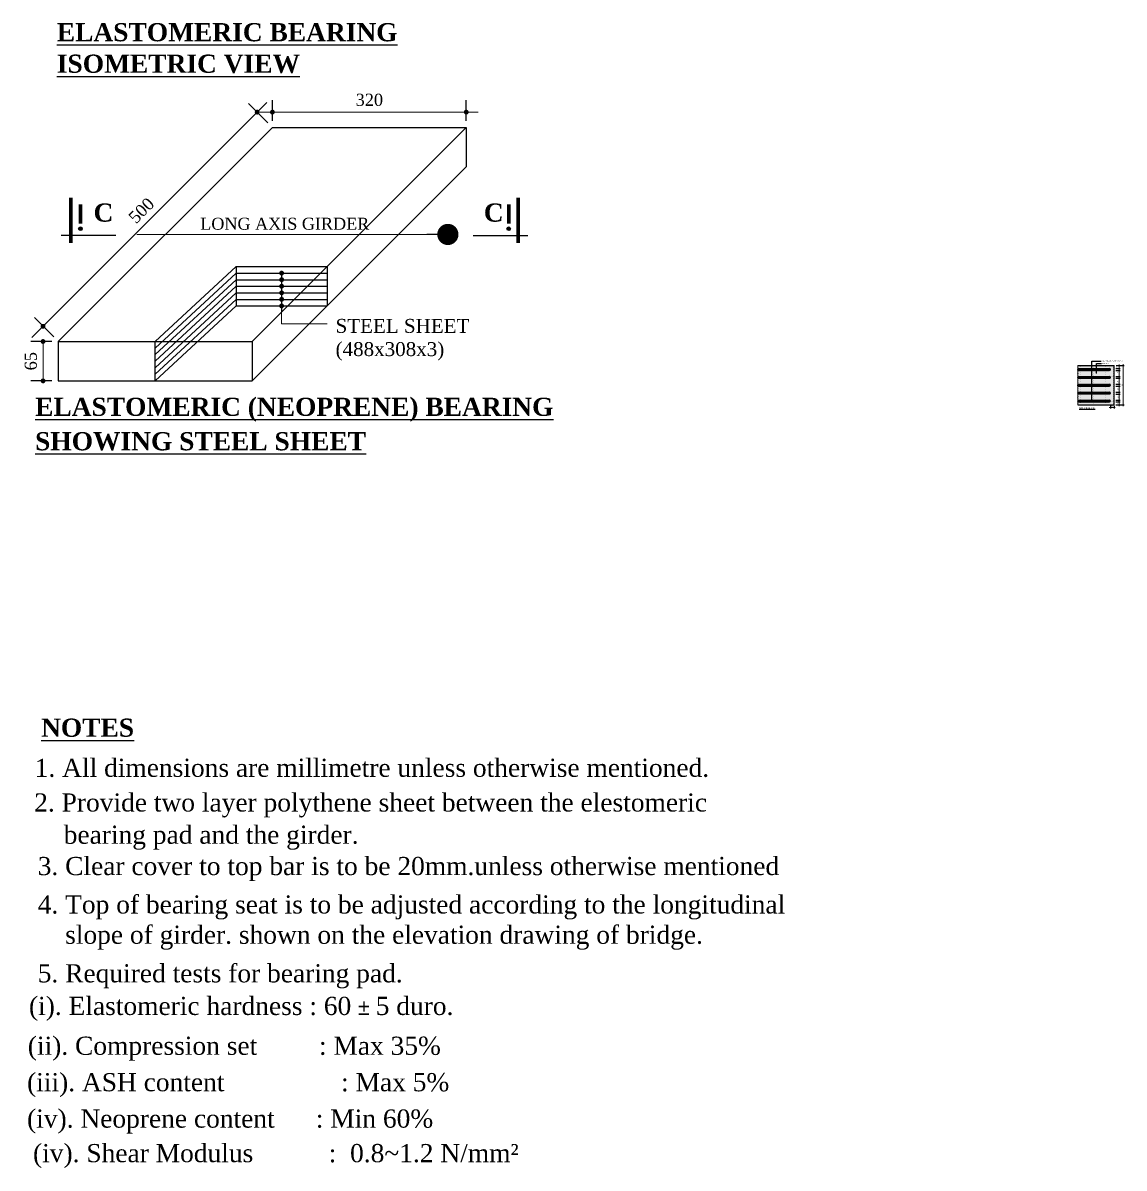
# Model space of a CAD drawing. Header units: millimetres. Extents: x -29779 to 80452, y -13100 to 39577.
# Drawn here: x -21318 to -19500, y -158 to 1733 of the extents above; entities that cross this region are included whole.
import ezdxf

# ---------------------------------------------------------------- set-up
doc = ezdxf.new("R2010")
doc.units = ezdxf.units.MM
doc.header["$LTSCALE"] = 3
for name, color, linetype in [('Bearing  peat', 11, 'Continuous'), ('dim', 4, 'Continuous'), ('Girder Line', 11, 'Continuous'), ('Hatching', 35, 'Continuous'), ('Pile', 11, 'Continuous'), ('Text', 7, 'Continuous')]:
    doc.layers.add(name, color=color, linetype=linetype)
doc.layers.add('Dimision', color=4, linetype='Continuous', lineweight=13)
doc.styles.get("Standard").update_dxf_attribs({"font": 'times.ttf'})
doc.dimstyles.new('Copy of ISO-90', dxfattribs={"dimtxt": 90, "dimasz": 0.7, "dimexe": 1, "dimexo": 60, "dimgap": 75, "dimtad": 1, "dimdec": 0, "dimlfac": -1, "dimzin": 1, "dimdsep": 46, "dimtxsty": 'Standard', "dimblk": 'DIM', "dimcen": 60, "dimclrd": 256, "dimclre": 256, "dimclrt": 256, "dimadec": 0, "dimazin": 0, "dimtfac": 1, "dimtdec": 0, "dimtix": 1, "dimtofl": 0, "dimtmove": 0, "dimatfit": 3, "dimldrblk": 'DOT', "dimfxl": 60, "dimfxlon": 1, "dimtolj": 1, "dimlwd": -1, "dimarcsym": 0})
doc.dimstyles.new('ISO-25', dxfattribs={"dimtxt": 15, "dimasz": 15, "dimexe": 20, "dimexo": 10.625, "dimgap": 15, "dimtad": 1, "dimdec": 1, "dimdsep": 46, "dimtxsty": 'Standard', "dimblk": 'DOT', "dimcen": 2.5, "dimclrd": 256, "dimclre": 256, "dimclrt": 256, "dimadec": 0, "dimazin": 0, "dimtfac": 1, "dimtdec": 1, "dimtix": 1, "dimtmove": 0, "dimatfit": 3, "dimldrblk": 'DOT', "dimfxl": 1, "dimlwd": -1, "dimarcsym": 0})

# ---------------------------------------------------------------- blocks, each defined once
blk = doc.blocks.new('_Dot')
at = {"color": 0, "linetype": 'ByBlock', "lineweight": -2}
blk.add_line((-0.5, 0), (-1, 0), dxfattribs=at)
at = {"color": 0, "linetype": 'ByBlock', "const_width": 0.5}
blk.add_lwpolyline([(-0.25, 0, 1), (0.25, 0, 1)], format="xyb", close=True, dxfattribs=at)
blk = doc.blocks.new('*D52')
at = {"layer": 'Defpoints', "color": 0, "linetype": 'Continuous', "transparency": 16777216}
for p in [(-21259.9, 1207), (-21285.1, 1142), (-21259.9, 1142)]:
    blk.add_point(p, dxfattribs=at)
at = {"layer": 'Dimision', "linetype": 'Continuous', "lineweight": -2, "transparency": 16777216}
for p, q in [((-21270.5, 1207), (-21305.1, 1207)), ((-21270.5, 1142), (-21305.1, 1142))]:
    blk.add_line(p, q, dxfattribs=at)
at = {"layer": 'Dimision', "linetype": 'Continuous', "transparency": 16777216}
blk.add_line((-21285.1, 1199), (-21285.1, 1150), dxfattribs=at)
at = {"layer": 'Dimision', "linetype": 'Continuous', "transparency": 16777216, "xscale": 8, "yscale": 8, "zscale": 8}
for p, rotation in [((-21285.1, 1207), 90), ((-21285.1, 1142), 270)]:
    blk.add_blockref('_Dot', p, dxfattribs=dict(at, rotation=rotation))
at = {"layer": 'Dimision', "linetype": 'Continuous', "lineweight": 0, "transparency": 16777216, "insert": (-21305.3, 1174.5), "char_height": 20, "attachment_point": 5, "rotation": 90}
blk.add_mtext('65', dxfattribs=at)
blk = doc.blocks.new('*D68')
at = {"layer": 'Defpoints', "color": 0, "linetype": 'Continuous', "transparency": 16777216}
for p in [(-20906.3, 1560.6), (-21285.1, 1232.2), (-21259.9, 1207)]:
    blk.add_point(p, dxfattribs=at)
at = {"layer": 'Dimision', "linetype": 'Continuous', "lineweight": -2, "transparency": 16777216}
for p, q in [((-20913.9, 1568.1), (-20945.7, 1599.9)), ((-21267.4, 1214.5), (-21299.2, 1246.4))]:
    blk.add_line(p, q, dxfattribs=at)
at = {"layer": 'Dimision', "linetype": 'Continuous', "transparency": 16777216}
blk.add_line((-20937.2, 1580.1), (-21279.4, 1237.9), dxfattribs=at)
at = {"layer": 'Dimision', "linetype": 'Continuous', "transparency": 16777216, "xscale": 8, "yscale": 8, "zscale": 8}
for p, rotation in [((-20931.5, 1585.8), 45.00000000000025), ((-21285.1, 1232.2), 225.0000000000003)]:
    blk.add_blockref('_Dot', p, dxfattribs=dict(at, rotation=rotation))
at = {"layer": 'Dimision', "linetype": 'Continuous', "lineweight": 0, "transparency": 16777216, "insert": (-21122.6, 1423.3), "char_height": 20, "attachment_point": 5, "rotation": 45}
blk.add_mtext('500', dxfattribs=at)
blk = doc.blocks.new('*D69')
at = {"layer": 'Defpoints', "color": 0, "linetype": 'Continuous', "transparency": 16777216}
for p in [(-20586.3, 1585.8), (-20906.3, 1560.6), (-20586.3, 1560.6)]:
    blk.add_point(p, dxfattribs=at)
at = {"layer": 'Dimision', "linetype": 'Continuous', "lineweight": -2, "transparency": 16777216}
for p, q in [((-20906.3, 1571.2), (-20906.3, 1605.8)), ((-20586.3, 1571.2), (-20586.3, 1605.8))]:
    blk.add_line(p, q, dxfattribs=at)
at = {"layer": 'Dimision', "linetype": 'Continuous', "transparency": 16777216}
blk.add_line((-20898.3, 1585.8), (-20594.3, 1585.8), dxfattribs=at)
at = {"layer": 'Dimision', "linetype": 'Continuous', "transparency": 16777216, "xscale": 8, "yscale": 8, "zscale": 8, "rotation": 180}
blk.add_blockref('_Dot', (-20906.3, 1585.8), dxfattribs=at)
at = {"layer": 'Dimision', "linetype": 'Continuous', "transparency": 16777216, "xscale": 8, "yscale": 8, "zscale": 8}
blk.add_blockref('_Dot', (-20586.3, 1585.8), dxfattribs=at)
at = {"layer": 'Dimision', "linetype": 'Continuous', "lineweight": 0, "transparency": 16777216, "insert": (-20746.3, 1606), "char_height": 20, "attachment_point": 5}
blk.add_mtext('320', dxfattribs=at)
blk = doc.blocks.new('DIM')
at = {"layer": 'dim'}
for p, q in [((0, -101.4), (0, 101.4)), ((-101.4, 0), (101.4, 0))]:
    blk.add_line(p, q, dxfattribs=at)
at = {"layer": 'dim', "const_width": 25.35}
blk.add_lwpolyline([(-12.68, 0, 1), (12.68, 0, 1)], format="xyb", close=True, dxfattribs=at)
blk = doc.blocks.new('*D53')
at = {"layer": 'Defpoints', "color": 0, "linetype": 'Continuous', "transparency": 16777216}
for p in [(-19522.4, 1103.7), (-19516.4, 1103.7), (-19516.4, 1098.1)]:
    blk.add_point(p, dxfattribs=at)
at = {"layer": 'Dimision', "linetype": 'Continuous', "transparency": 16777216}
for p, q in [((-19523.4, 1098.1), (-19524.4, 1098.1)), ((-19522.4, 1098.1), (-19516.4, 1098.1)), ((-19515.4, 1098.1), (-19514.4, 1098.1))]:
    blk.add_line(p, q, dxfattribs=at)
at = {"layer": 'Dimision', "linetype": 'Continuous', "lineweight": -2, "transparency": 16777216}
for p, q in [((-19522.4, 1100.7), (-19522.4, 1096.6)), ((-19516.4, 1100.7), (-19516.4, 1096.6))]:
    blk.add_line(p, q, dxfattribs=at)
at = {"layer": 'Dimision', "linetype": 'Continuous', "transparency": 16777216}
blk.add_blockref('_Dot', (-19522.4, 1098.1), dxfattribs=at)
at = {"layer": 'Dimision', "linetype": 'Continuous', "transparency": 16777216, "rotation": 180}
blk.add_blockref('_Dot', (-19516.4, 1098.1), dxfattribs=at)
at = {"layer": 'Dimision', "linetype": 'Continuous', "transparency": 16777216, "insert": (-19519.6, 1100.6), "char_height": 2, "attachment_point": 5}
blk.add_mtext('6', dxfattribs=at)
blk = doc.blocks.new('*D54')
at = {"layer": 'Defpoints', "color": 0, "linetype": 'Continuous', "transparency": 16777216}
for p in [(-19516.4, 1107.3), (-19516.4, 1102.3), (-19508, 1107.3)]:
    blk.add_point(p, dxfattribs=at)
at = {"layer": 'Dimision', "linetype": 'Continuous', "lineweight": -2, "transparency": 16777216}
for p, q in [((-19513.4, 1107.3), (-19506.5, 1107.3)), ((-19513.4, 1102.3), (-19506.5, 1102.3))]:
    blk.add_line(p, q, dxfattribs=at)
at = {"layer": 'Dimision', "linetype": 'Continuous', "transparency": 16777216}
for p, q in [((-19508, 1108.3), (-19508, 1109.3)), ((-19508, 1102.3), (-19508, 1107.3)), ((-19508, 1101.3), (-19508, 1100.3))]:
    blk.add_line(p, q, dxfattribs=at)
for p, rotation in [((-19508, 1107.3), 270), ((-19508, 1102.3), 90)]:
    blk.add_blockref('_Dot', p, dxfattribs=dict(at, rotation=rotation))
at = {"layer": 'Dimision', "linetype": 'Continuous', "transparency": 16777216, "insert": (-19510.4, 1104.9), "char_height": 2, "attachment_point": 5, "rotation": 90}
blk.add_mtext('5', dxfattribs=at)
blk = doc.blocks.new('*D55')
at = {"layer": 'Defpoints', "color": 0, "linetype": 'Continuous', "transparency": 16777216}
for p in [(-19516.4, 1110.3), (-19516.4, 1107.3), (-19508.1, 1107.3)]:
    blk.add_point(p, dxfattribs=at)
at = {"layer": 'Dimision', "linetype": 'Continuous', "lineweight": -2, "transparency": 16777216}
for p, q in [((-19513.4, 1110.3), (-19506.6, 1110.3)), ((-19513.4, 1107.3), (-19506.6, 1107.3))]:
    blk.add_line(p, q, dxfattribs=at)
at = {"layer": 'Dimision', "linetype": 'Continuous', "transparency": 16777216}
for p, q in [((-19508.1, 1111.3), (-19508.1, 1112.3)), ((-19508.1, 1110.3), (-19508.1, 1107.3)), ((-19508.1, 1106.3), (-19508.1, 1105.3))]:
    blk.add_line(p, q, dxfattribs=at)
for p, rotation in [((-19508.1, 1110.3), 270), ((-19508.1, 1107.3), 90)]:
    blk.add_blockref('_Dot', p, dxfattribs=dict(at, rotation=rotation))
at = {"layer": 'Dimision', "linetype": 'Continuous', "transparency": 16777216, "insert": (-19510.6, 1108.6), "char_height": 2, "attachment_point": 5, "rotation": 90}
blk.add_mtext('3', dxfattribs=at)
blk = doc.blocks.new('*D56')
at = {"layer": 'Defpoints', "color": 0, "linetype": 'Continuous', "transparency": 16777216}
for p in [(-19516.4, 1123.3), (-19516.4, 1120.3), (-19508.1, 1120.3)]:
    blk.add_point(p, dxfattribs=at)
at = {"layer": 'Dimision', "linetype": 'Continuous', "lineweight": -2, "transparency": 16777216}
for p, q in [((-19513.4, 1123.3), (-19506.6, 1123.3)), ((-19513.4, 1120.3), (-19506.6, 1120.3))]:
    blk.add_line(p, q, dxfattribs=at)
at = {"layer": 'Dimision', "linetype": 'Continuous', "transparency": 16777216}
for p, q in [((-19508.1, 1124.3), (-19508.1, 1125.3)), ((-19508.1, 1123.3), (-19508.1, 1120.3)), ((-19508.1, 1119.3), (-19508.1, 1118.3))]:
    blk.add_line(p, q, dxfattribs=at)
for p, rotation in [((-19508.1, 1123.3), 270), ((-19508.1, 1120.3), 90)]:
    blk.add_blockref('_Dot', p, dxfattribs=dict(at, rotation=rotation))
at = {"layer": 'Dimision', "linetype": 'Continuous', "transparency": 16777216, "insert": (-19511, 1122.1), "char_height": 2, "attachment_point": 5, "rotation": 90}
blk.add_mtext('3', dxfattribs=at)
blk = doc.blocks.new('*D57')
at = {"layer": 'Defpoints', "color": 0, "linetype": 'Continuous', "transparency": 16777216}
for p in [(-19516.4, 1149.3), (-19516.4, 1146.3), (-19508.1, 1146.3)]:
    blk.add_point(p, dxfattribs=at)
at = {"layer": 'Dimision', "linetype": 'Continuous', "lineweight": -2, "transparency": 16777216}
for p, q in [((-19513.4, 1149.3), (-19506.6, 1149.3)), ((-19513.4, 1146.3), (-19506.6, 1146.3))]:
    blk.add_line(p, q, dxfattribs=at)
at = {"layer": 'Dimision', "linetype": 'Continuous', "transparency": 16777216}
for p, q in [((-19508.1, 1150.3), (-19508.1, 1151.3)), ((-19508.1, 1149.3), (-19508.1, 1146.3)), ((-19508.1, 1145.3), (-19508.1, 1144.3))]:
    blk.add_line(p, q, dxfattribs=at)
for p, rotation in [((-19508.1, 1149.3), 270), ((-19508.1, 1146.3), 90)]:
    blk.add_blockref('_Dot', p, dxfattribs=dict(at, rotation=rotation))
at = {"layer": 'Dimision', "linetype": 'Continuous', "transparency": 16777216, "insert": (-19511.4, 1148), "char_height": 2, "attachment_point": 5, "rotation": 90}
blk.add_mtext('3', dxfattribs=at)
blk = doc.blocks.new('*D58')
at = {"layer": 'Defpoints', "color": 0, "linetype": 'Continuous', "transparency": 16777216}
for p in [(-19516.4, 1136.3), (-19516.4, 1133.3), (-19508.1, 1133.3)]:
    blk.add_point(p, dxfattribs=at)
at = {"layer": 'Dimision', "linetype": 'Continuous', "lineweight": -2, "transparency": 16777216}
for p, q in [((-19513.4, 1136.3), (-19506.6, 1136.3)), ((-19513.4, 1133.3), (-19506.6, 1133.3))]:
    blk.add_line(p, q, dxfattribs=at)
at = {"layer": 'Dimision', "linetype": 'Continuous', "transparency": 16777216}
for p, q in [((-19508.1, 1137.3), (-19508.1, 1138.3)), ((-19508.1, 1136.3), (-19508.1, 1133.3)), ((-19508.1, 1132.3), (-19508.1, 1131.3))]:
    blk.add_line(p, q, dxfattribs=at)
for p, rotation in [((-19508.1, 1136.3), 270), ((-19508.1, 1133.3), 90)]:
    blk.add_blockref('_Dot', p, dxfattribs=dict(at, rotation=rotation))
at = {"layer": 'Dimision', "linetype": 'Continuous', "transparency": 16777216, "insert": (-19511, 1135.1), "char_height": 2, "attachment_point": 5, "rotation": 90}
blk.add_mtext('3', dxfattribs=at)
blk = doc.blocks.new('*D59')
at = {"layer": 'Defpoints', "color": 0, "linetype": 'Continuous', "transparency": 16777216}
for p in [(-19511.4, 1120.3), (-19508.1, 1120.3), (-19511.4, 1110.3)]:
    blk.add_point(p, dxfattribs=at)
at = {"layer": 'Dimision', "linetype": 'Continuous', "lineweight": -2, "transparency": 16777216}
for p, q in [((-19508.4, 1120.3), (-19506.6, 1120.3)), ((-19508.4, 1110.3), (-19506.6, 1110.3))]:
    blk.add_line(p, q, dxfattribs=at)
at = {"layer": 'Dimision', "linetype": 'Continuous', "transparency": 16777216}
for p, q in [((-19508.1, 1121.3), (-19508.1, 1122.3)), ((-19508.1, 1110.3), (-19508.1, 1120.3)), ((-19508.1, 1109.3), (-19508.1, 1108.3))]:
    blk.add_line(p, q, dxfattribs=at)
for p, rotation in [((-19508.1, 1120.3), 270), ((-19508.1, 1110.3), 90)]:
    blk.add_blockref('_Dot', p, dxfattribs=dict(at, rotation=rotation))
at = {"layer": 'Dimision', "linetype": 'Continuous', "transparency": 16777216, "insert": (-19510.6, 1115.1), "char_height": 2, "attachment_point": 5, "rotation": 90}
blk.add_mtext('10', dxfattribs=at)
blk = doc.blocks.new('*D60')
at = {"layer": 'Defpoints', "color": 0, "linetype": 'Continuous', "transparency": 16777216}
for p in [(-19511.4, 1133.3), (-19511.4, 1123.3), (-19508.1, 1133.3)]:
    blk.add_point(p, dxfattribs=at)
at = {"layer": 'Dimision', "linetype": 'Continuous', "transparency": 16777216}
for p, q in [((-19508.1, 1134.3), (-19508.1, 1135.3)), ((-19508.1, 1123.3), (-19508.1, 1133.3)), ((-19508.1, 1122.3), (-19508.1, 1121.3))]:
    blk.add_line(p, q, dxfattribs=at)
at = {"layer": 'Dimision', "linetype": 'Continuous', "lineweight": -2, "transparency": 16777216}
for p, q in [((-19508.4, 1133.3), (-19506.6, 1133.3)), ((-19508.4, 1123.3), (-19506.6, 1123.3))]:
    blk.add_line(p, q, dxfattribs=at)
at = {"layer": 'Dimision', "linetype": 'Continuous', "transparency": 16777216}
for p, rotation in [((-19508.1, 1133.3), 270), ((-19508.1, 1123.3), 90)]:
    blk.add_blockref('_Dot', p, dxfattribs=dict(at, rotation=rotation))
at = {"layer": 'Dimision', "linetype": 'Continuous', "transparency": 16777216, "insert": (-19510.6, 1128.1), "char_height": 2, "attachment_point": 5, "rotation": 90}
blk.add_mtext('10', dxfattribs=at)
blk = doc.blocks.new('*D61')
at = {"layer": 'Defpoints', "color": 0, "linetype": 'Continuous', "transparency": 16777216}
for p in [(-19511.4, 1146.3), (-19511.4, 1136.3), (-19508.1, 1146.3)]:
    blk.add_point(p, dxfattribs=at)
at = {"layer": 'Dimision', "linetype": 'Continuous', "lineweight": -2, "transparency": 16777216}
for p, q in [((-19508.4, 1146.3), (-19506.6, 1146.3)), ((-19508.4, 1136.3), (-19506.6, 1136.3))]:
    blk.add_line(p, q, dxfattribs=at)
at = {"layer": 'Dimision', "linetype": 'Continuous', "transparency": 16777216}
for p, q in [((-19508.1, 1147.3), (-19508.1, 1148.3)), ((-19508.1, 1136.3), (-19508.1, 1146.3)), ((-19508.1, 1135.3), (-19508.1, 1134.3))]:
    blk.add_line(p, q, dxfattribs=at)
for p, rotation in [((-19508.1, 1146.3), 270), ((-19508.1, 1136.3), 90)]:
    blk.add_blockref('_Dot', p, dxfattribs=dict(at, rotation=rotation))
at = {"layer": 'Dimision', "linetype": 'Continuous', "transparency": 16777216, "insert": (-19510.6, 1141.1), "char_height": 2, "attachment_point": 5, "rotation": 90}
blk.add_mtext('10', dxfattribs=at)
blk = doc.blocks.new('*D62')
at = {"layer": 'Defpoints', "color": 0, "linetype": 'Continuous', "transparency": 16777216}
for p in [(-19516.4, 1162.3), (-19516.2, 1167.3), (-19508.1, 1162.3)]:
    blk.add_point(p, dxfattribs=at)
at = {"layer": 'Dimision', "linetype": 'Continuous', "lineweight": -2, "transparency": 16777216}
for p, q in [((-19513.4, 1162.3), (-19506.6, 1162.3)), ((-19513.2, 1167.3), (-19506.6, 1167.3))]:
    blk.add_line(p, q, dxfattribs=at)
at = {"layer": 'Dimision', "linetype": 'Continuous', "transparency": 16777216}
for p, q in [((-19508.1, 1168.3), (-19508.1, 1169.3)), ((-19508.1, 1167.3), (-19508.1, 1162.3)), ((-19508.1, 1161.3), (-19508.1, 1160.3))]:
    blk.add_line(p, q, dxfattribs=at)
for p, rotation in [((-19508.1, 1167.3), 270), ((-19508.1, 1162.3), 90)]:
    blk.add_blockref('_Dot', p, dxfattribs=dict(at, rotation=rotation))
at = {"layer": 'Dimision', "linetype": 'Continuous', "transparency": 16777216, "insert": (-19511.5, 1165.1), "char_height": 2, "attachment_point": 5, "rotation": 90}
blk.add_mtext('5', dxfattribs=at)
blk = doc.blocks.new('*D63')
at = {"layer": 'Defpoints', "color": 0, "linetype": 'Continuous', "transparency": 16777216}
for p in [(-19516.4, 1162.3), (-19516.4, 1159.3), (-19508.1, 1159.3)]:
    blk.add_point(p, dxfattribs=at)
at = {"layer": 'Dimision', "linetype": 'Continuous', "lineweight": -2, "transparency": 16777216}
for p, q in [((-19513.4, 1162.3), (-19506.6, 1162.3)), ((-19513.4, 1159.3), (-19506.6, 1159.3))]:
    blk.add_line(p, q, dxfattribs=at)
at = {"layer": 'Dimision', "linetype": 'Continuous', "transparency": 16777216}
for p, q in [((-19508.1, 1163.3), (-19508.1, 1164.3)), ((-19508.1, 1162.3), (-19508.1, 1159.3)), ((-19508.1, 1158.3), (-19508.1, 1157.3))]:
    blk.add_line(p, q, dxfattribs=at)
for p, rotation in [((-19508.1, 1162.3), 270), ((-19508.1, 1159.3), 90)]:
    blk.add_blockref('_Dot', p, dxfattribs=dict(at, rotation=rotation))
at = {"layer": 'Dimision', "linetype": 'Continuous', "transparency": 16777216, "insert": (-19511.4, 1161), "char_height": 2, "attachment_point": 5, "rotation": 90}
blk.add_mtext('3', dxfattribs=at)
blk = doc.blocks.new('*D64')
at = {"layer": 'Defpoints', "color": 0, "linetype": 'Continuous', "transparency": 16777216}
for p in [(-19511.4, 1159.3), (-19508.1, 1159.3), (-19511.4, 1149.3)]:
    blk.add_point(p, dxfattribs=at)
at = {"layer": 'Dimision', "linetype": 'Continuous', "lineweight": -2, "transparency": 16777216}
for p, q in [((-19508.4, 1159.3), (-19506.6, 1159.3)), ((-19508.4, 1149.3), (-19506.6, 1149.3))]:
    blk.add_line(p, q, dxfattribs=at)
at = {"layer": 'Dimision', "linetype": 'Continuous', "transparency": 16777216}
for p, q in [((-19508.1, 1160.3), (-19508.1, 1161.3)), ((-19508.1, 1149.3), (-19508.1, 1159.3)), ((-19508.1, 1148.3), (-19508.1, 1147.3))]:
    blk.add_line(p, q, dxfattribs=at)
for p, rotation in [((-19508.1, 1159.3), 270), ((-19508.1, 1149.3), 90)]:
    blk.add_blockref('_Dot', p, dxfattribs=dict(at, rotation=rotation))
at = {"layer": 'Dimision', "linetype": 'Continuous', "transparency": 16777216, "insert": (-19510.7, 1154.1), "char_height": 2, "attachment_point": 5, "rotation": 90}
blk.add_mtext('10', dxfattribs=at)
blk = doc.blocks.new('*D65')
at = {"layer": 'Defpoints', "color": 0, "linetype": 'Continuous', "transparency": 16777216}
for p in [(-19511.2, 1167.3), (-19501.4, 1167.3), (-19511.4, 1102.3)]:
    blk.add_point(p, dxfattribs=at)
at = {"layer": 'Dimision', "linetype": 'Continuous', "lineweight": -2, "transparency": 16777216}
for p, q in [((-19508.2, 1167.3), (-19499.9, 1167.3)), ((-19508.4, 1102.3), (-19499.9, 1102.3))]:
    blk.add_line(p, q, dxfattribs=at)
at = {"layer": 'Dimision', "linetype": 'Continuous', "transparency": 16777216}
for p, q in [((-19501.4, 1166.3), (-19501.4, 1146.1)), ((-19501.4, 1103.3), (-19501.4, 1123.8))]:
    blk.add_line(p, q, dxfattribs=at)
for p, rotation in [((-19501.4, 1167.3), 90), ((-19501.4, 1102.3), 270)]:
    blk.add_blockref('_Dot', p, dxfattribs=dict(at, rotation=rotation))
at = {"layer": 'Dimision', "linetype": 'Continuous', "transparency": 16777216, "insert": (-19503.4, 1134.9), "char_height": 1.75, "attachment_point": 5, "rotation": 90}
blk.add_mtext('65', dxfattribs=at)

msp = doc.modelspace()

# ---------------------------------------------------------------- hatches: boundary and pattern name
at = {"layer": 'Hatching', "linetype": 'Continuous'}
h = msp.add_hatch(dxfattribs=at)
h.set_pattern_fill('DOTS', color=256, style=0)
h.set_pattern_definition([(0, (-13730.671, -2621.8986), (0.79375, 1.5875), [0, -1.5875])])
h.paths.add_polyline_path([(-19523.88, 1149.31, -1), (-19523.88, 1146.31), (-19576.38, 1146.31), (-19576.38, 1136.31), (-19523.88, 1136.31, -1), (-19523.88, 1133.31), (-19576.38, 1133.31), (-19576.38, 1123.38), (-19523.88, 1123.38, -1), (-19523.88, 1120.38), (-19576.38, 1120.38), (-19576.38, 1116.15), (-19575.76, 1116.15), (-19577, 1114.79), (-19576.38, 1114.79), (-19576.38, 1110.31), (-19523.88, 1110.31, -1), (-19523.88, 1107.31), (-19576.38, 1107.31), (-19576.38, 1102.31), (-19516.38, 1102.31), (-19516.38, 1167.31), (-19576.38, 1167.31), (-19576.38, 1162.31), (-19523.88, 1162.31, -1), (-19523.88, 1159.31), (-19576.38, 1159.31), (-19576.38, 1154.86), (-19575.76, 1154.86), (-19577, 1153.49), (-19576.38, 1153.49), (-19576.38, 1149.31)])
h = msp.add_hatch(dxfattribs=at)
h.set_pattern_fill('LINE', color=256, scale=0.23, angle=60, style=0)
h.set_pattern_definition([(60, (-13730.6709, -2621.8986), (-0.63241505, 0.365125), [])])
h.paths.add_polyline_path([(-19523.88, 1159.31, 1), (-19523.88, 1162.31), (-19576.38, 1162.31), (-19576.38, 1159.31)])
h = msp.add_hatch(dxfattribs=at)
h.set_pattern_fill('LINE', color=256, scale=0.23, angle=60, style=0)
h.set_pattern_definition([(60, (-13730.6709, -2634.8986), (-0.63241505, 0.365125), [])])
h.paths.add_polyline_path([(-19523.88, 1146.31, 1), (-19523.88, 1149.31), (-19576.38, 1149.31), (-19576.38, 1146.31)])
h = msp.add_hatch(dxfattribs=at)
h.set_pattern_fill('LINE', color=256, scale=0.23, angle=60, style=0)
h.set_pattern_definition([(60, (-13730.6709, -2647.8986), (-0.63241505, 0.365125), [])])
h.paths.add_polyline_path([(-19523.88, 1133.31, 1), (-19523.88, 1136.31), (-19576.38, 1136.31), (-19576.38, 1133.31)])
h = msp.add_hatch(dxfattribs=at)
h.set_pattern_fill('LINE', color=256, scale=0.23, angle=60, style=0)
h.set_pattern_definition([(60, (-13730.6709, -2660.8263), (-0.63241505, 0.365125), [])])
h.paths.add_polyline_path([(-19523.88, 1120.38, 1), (-19523.88, 1123.38), (-19576.38, 1123.38), (-19576.38, 1120.38)])
h = msp.add_hatch(dxfattribs=at)
h.set_pattern_fill('LINE', color=256, scale=0.23, angle=60, style=0)
h.set_pattern_definition([(60, (-13730.6709, -2673.8986), (-0.63241505, 0.365125), [])])
h.paths.add_polyline_path([(-19523.88, 1107.31, 1), (-19523.88, 1110.31), (-19576.38, 1110.31), (-19576.38, 1107.31)])
at = {"layer": 'Pile', "ltscale": 5}
h = msp.add_hatch(color=5, dxfattribs=at)
h.set_gradient(color1=(0, 0, 255), one_color=1, tint=1, name='CYLINDER')
h.paths.add_polyline_path([(-21226.5, 1393.17, 1), (-21220.42, 1393.17, 1)])
h = msp.add_hatch(color=5, dxfattribs=at)
h.set_gradient(color1=(0, 0, 255), one_color=1, tint=1, name='CYLINDER')
h.paths.add_polyline_path([(-20513.13, 1393.17, -1), (-20519.21, 1393.17, -1)])

# ---------------------------------------------------------------- linework, layer by layer
at = {"layer": 'Bearing  peat', "linetype": 'Continuous', "ltscale": 3}
for p, q in [((-21259.89, 1207.03), (-20906.34, 1560.58)), ((-20939.89, 1207.03), (-20586.34, 1560.58)), ((-20906.34, 1560.58), (-20586.34, 1560.58)), ((-20586.34, 1560.58), (-20586.34, 1495.58)), ((-20939.89, 1142.03), (-20586.34, 1495.58)), ((-21099.89, 1207.03), (-20966.15, 1330.77)), ((-20966.15, 1330.94), (-20816.15, 1330.94)), ((-20966.15, 1330.77), (-20966.15, 1265.77)), ((-20816.15, 1330.77), (-20816.15, 1265.77)), ((-21099.89, 1196.2), (-20966.15, 1319.94)), ((-21099.89, 1185.36), (-20966.15, 1309.11)), ((-20966.15, 1319.94), (-20816.15, 1319.94)), ((-20966.15, 1309.11), (-20816.15, 1309.11)), ((-21099.89, 1174.53), (-20966.15, 1298.27)), ((-21099.89, 1163.7), (-20966.15, 1287.44)), ((-20966.15, 1298.27), (-20816.15, 1298.27)), ((-20966.15, 1287.44), (-20816.15, 1287.44)), ((-21099.89, 1152.86), (-20966.15, 1276.61)), ((-20966.15, 1276.61), (-20816.15, 1276.61)), ((-21099.89, 1142.03), (-20966.15, 1265.77)), ((-20966.15, 1265.77), (-20816.15, 1265.77)), ((-21259.89, 1207.03), (-20939.89, 1207.03)), ((-21259.89, 1207.03), (-21259.89, 1142.03)), ((-21099.89, 1142.03), (-21099.89, 1207.03)), ((-20939.89, 1207.03), (-20939.89, 1142.03)), ((-19576.38, 1167.31), (-19516.38, 1167.31)), ((-19516.38, 1102.31), (-19516.38, 1167.31)), ((-21259.89, 1142.03), (-20939.89, 1142.03)), ((-19576.38, 1102.31), (-19516.38, 1102.31))]:
    msp.add_line(p, q, dxfattribs=at)
at = {"layer": 'Dimision', "linetype": 'Continuous', "lineweight": 0}
for p, q in [((-20931.55, 1585.79), (-20915.44, 1601.79)), ((-20906.34, 1585.79), (-20926.34, 1585.79)), ((-20586.34, 1585.79), (-20566.34, 1585.79)), ((-21285.1, 1232.24), (-21303.8, 1213.58))]:
    msp.add_line(p, q, dxfattribs=at)
at = {"layer": 'Dimision', "linetype": 'Continuous', "ltscale": 3}
for p, q in [((-19575.76, 1154.86), (-19577, 1153.49)), ((-19576.38, 1154.86), (-19576.38, 1167.31)), ((-19576.38, 1154.86), (-19575.76, 1154.86)), ((-19577, 1153.49), (-19576.38, 1153.49)), ((-19575.76, 1135.75), (-19577, 1134.38)), ((-19576.38, 1135.75), (-19576.38, 1153.49)), ((-19576.38, 1135.75), (-19575.76, 1135.75)), ((-19577, 1134.38), (-19576.38, 1134.38)), ((-19575.76, 1116.15), (-19577, 1114.79)), ((-19576.38, 1116.15), (-19576.38, 1134.38)), ((-19576.38, 1116.15), (-19575.76, 1116.15)), ((-19577, 1114.79), (-19576.38, 1114.79)), ((-19576.38, 1102.31), (-19576.38, 1114.79))]:
    msp.add_line(p, q, dxfattribs=at)
at = {"layer": 'Dimision', "linetype": 'Continuous'}
for p, q in [((-19501.39, 1167.43), (-19501.39, 1169.44)), ((-19501.39, 1169.44), (-19501.39, 1101.31)), ((-19501.39, 1102.31), (-19501.39, 1100.3))]:
    msp.add_line(p, q, dxfattribs=at)
at = {"layer": 'Girder Line', "linetype": 'Continuous', "ltscale": 3}
for p, q in [((-19576.38, 1162.31), (-19523.88, 1162.31)), ((-19576.38, 1159.31), (-19523.88, 1159.31)), ((-19576.38, 1149.31), (-19523.88, 1149.31)), ((-19576.38, 1146.31), (-19523.88, 1146.31)), ((-19576.38, 1136.31), (-19523.88, 1136.31)), ((-19576.38, 1133.31), (-19523.88, 1133.31)), ((-19576.38, 1123.38), (-19523.88, 1123.38)), ((-19576.38, 1120.38), (-19523.88, 1120.38)), ((-19576.38, 1110.31), (-19523.88, 1110.31)), ((-19576.38, 1107.31), (-19523.88, 1107.31))]:
    msp.add_line(p, q, dxfattribs=at)
for centre in [(-19523.88, 1160.81), (-19523.88, 1147.81), (-19523.88, 1134.81), (-19523.88, 1121.88), (-19523.88, 1108.81)]:
    msp.add_arc(centre, 1.5, 270, 90, dxfattribs=at)
at = {"layer": 'Pile', "ltscale": 5}
for p, q in [((-21164.84, 1382.03), (-21255.11, 1382.03)), ((-20574.79, 1382.03), (-20484.52, 1382.03))]:
    msp.add_line(p, q, dxfattribs=at)
at = {"layer": 'Pile', "ltscale": 5, "const_width": 6.08}
for points in [[(-21239.12, 1369.84), (-21239.12, 1444.45)], [(-20500.52, 1369.84), (-20500.52, 1444.45)], [(-21223.46, 1401.68), (-21223.46, 1433.52)], [(-20516.17, 1401.68), (-20516.17, 1433.52)]]:
    msp.add_lwpolyline(points, dxfattribs=at)
at = {"layer": 'Pile', "ltscale": 5}
for centre in [(-21223.46, 1393.17), (-20516.17, 1393.17)]:
    msp.add_circle(centre, 3.04, dxfattribs=at)
at = {"layer": 'Text', "linetype": 'Continuous'}
for p, q in [((-19553.27, 1174.55), (-19537.51, 1174.55)), ((-19545.25, 1170.69), (-19537.41, 1170.69))]:
    msp.add_line(p, q, dxfattribs=at)

# ---------------------------------------------------------------- texts
at = {"layer": 'Girder Line', "insert": (-21025.52, 1411.41), "char_height": 19.8, "width": 570.9646, "attachment_point": 1}
msp.add_mtext('{\\fTimes New Roman|b0|i0|c0|p18;LONG AXIS GIRDER}', dxfattribs=at)
at = {"layer": 'Text', "linetype": 'Continuous'}
for s, p in [('1. All dimensions are millimetre unless otherwise mentioned.', (-21298.88, 488.15)), ('2. Provide two layer polythene sheet between the elestomeric ', (-21299.73, 430.85)), ('bearing pad and the girder.', (-21251, 377.61))]:
    msp.add_text(s, height=30, dxfattribs=at).set_placement(p)
at = {"layer": 'Text', "attachment_point": 1}
for s, insert, char_height, width in [('{\\fTimes New Roman|b1|i0|c0|p18;\\LELASTOMERIC BEARING}', (-21262.43, 1732.79), 30, 691.0118), ('{\\fTimes New Roman|b1|i0|c0|p18;\\LISOMETRIC VIEW}', (-21262.43, 1680.78), 30, 691.0118), ('{\\fTimes New Roman|b1|i0|c0|p18;C}', (-21201.75, 1434.93), 30, 881.3714), ('{\\fTimes New Roman|b1|i0|c0|p18;C}', (-20557.26, 1434.93), 30, 881.3714), ('\\pt25.001,600.001;STEEL SHEET\\P(488x308x3)', (-20802.04, 1244.31), 23, 634.4051), ('{\\fTimes New Roman|b1|i0|c0|p18;\\LELASTOMERIC (NEOPRENE) BEARING}', (-21298.25, 1114.2), 30, 959.9691), ('{\\fTimes New Roman|b1|i0|c0|p18;\\LSHOWING STEEL SHEET}', (-21298.25, 1057.33), 30, 691.0118), ('{\\fTimes New Roman|b1|i0|c0|p18;\\LNOTES}', (-21288.43, 584.34), 30, 634.4051)]:
    msp.add_mtext(s, dxfattribs=dict(at, insert=insert, char_height=char_height, width=width))
at = {"layer": 'Text', "linetype": 'Continuous', "ltscale": 0.1, "char_height": 1.75, "width": 52.004, "attachment_point": 1}
for s, insert in [('Steel Sheet (Size 488 x 308 x 3)', (-19536.39, 1175.75)), ('Elastomer', (-19536.57, 1171.61))]:
    msp.add_mtext(s, dxfattribs=dict(at, insert=insert))
at = {"layer": 'Text', "linetype": 'Continuous', "insert": (-19574.04, 1098.41), "char_height": 2.63, "attachment_point": 1}
msp.add_mtext('{\\fTimes New Roman|b1|i0|c0|p18;\\LSECTION C-C}', dxfattribs=at)
at = {"layer": 'Text', "linetype": 'Continuous', "char_height": 30, "attachment_point": 1}
for s, insert, width in [('3. Clear cover to top bar is to be 20mm.unless otherwise mentioned', (-21293.93, 355.88), 1328.4828), ('4. Top of bearing seat is to be adjusted according to the longitudinal\\P    slope of girder. shown on the elevation drawing of bridge.      ', (-21293.93, 292.46), 1385.3614), ('5. Required tests for bearing pad.', (-21293.93, 178.74), 1269.6667), ('(i). Elastomeric hardness : 60 {\\fAngsana New|b0|i0|c0|p18;\\H0.875x;± }5 duro.', (-21308.4, 124.88), 1269.6667), ('(ii). Compression set         : Max 35%', (-21310.29, 59.12), 1269.6667), ('(iii). ASH content                 : Max 5%', (-21311.5, -1.05), 1269.6667), ('(iv). Neoprene content      : Min 60%', (-21311.5, -61.15), 1269.6667), ('(iv). Shear Modulus           :  0.8~1.2 N/mm²', (-21301.69, -118.18), 1269.6667)]:
    msp.add_mtext(s, dxfattribs=dict(at, insert=insert, width=width))

# ---------------------------------------------------------------- dimensions: what is measured, and where the dimension line sits
at = {"layer": 'Dimision', "linetype": 'Continuous', "lineweight": 0}
dim = msp.add_linear_dim(base=(-20586.34, 1585.79), p1=(-20906.34, 1560.58), p2=(-20586.34, 1560.58), dimstyle='ISO-25', override={"dimtxt": 20, "dimasz": 8, "dimgap": 10}, dxfattribs=at)
dim.commit()
dim.dimension.update_dxf_attribs({"geometry": '*D69', "text_midpoint": (-20746.34, 1605.97)})
dim = msp.add_aligned_dim(p1=(-20906.34, 1560.58), p2=(-21259.89, 1207.03), distance=-35.65, dimstyle='ISO-25', override={"dimtxt": 20, "dimasz": 8, "dimgap": 10}, dxfattribs=at)
dim.commit()
dim.dimension.update_dxf_attribs({"geometry": '*D68', "text_midpoint": (-21122.59, 1423.28)})
dim = msp.add_linear_dim(base=(-21285.1, 1142.03), p1=(-21259.89, 1207.03), p2=(-21259.89, 1142.03), angle=90, dimstyle='ISO-25', override={"dimtxt": 20, "dimasz": 8, "dimgap": 10}, dxfattribs=at)
dim.commit()
dim.dimension.update_dxf_attribs({"geometry": '*D52', "text_midpoint": (-21305.27, 1174.53)})
at = {"layer": 'Dimision', "linetype": 'Continuous'}
for base, p1, p2, override, picture, middle in [((-19508.07, 1162.31), (-19516.24, 1167.31), (-19516.37, 1162.31), {"dimtxt": 2, "dimasz": 1, "dimexe": 1.5, "dimexo": 3, "dimgap": 10, "dimtmove": 2}, '*D62', (-19511.55, 1165.11)), ((-19508.07, 1159.31), (-19516.37, 1162.31), (-19516.37, 1159.31), {"dimtxt": 2, "dimasz": 1, "dimexe": 1.5, "dimexo": 3, "dimgap": 10, "dimtmove": 2}, '*D63', (-19511.4, 1160.95)), ((-19508.07, 1159.31), (-19511.37, 1149.31), (-19511.37, 1159.31), {"dimtxt": 2, "dimasz": 1, "dimexe": 1.5, "dimexo": 3, "dimgap": 10, "dimtmove": 2}, '*D64', (-19510.66, 1154.14)), ((-19501.39, 1167.31), (-19511.38, 1102.31), (-19511.24, 1167.31), {"dimtxt": 1.75, "dimasz": 1, "dimexe": 1.5, "dimexo": 3, "dimgap": 10, "dimtmove": 2}, '*D65', (-19503.35, 1134.92)), ((-19508.07, 1146.31), (-19516.37, 1149.31), (-19516.37, 1146.31), {"dimtxt": 2, "dimasz": 1, "dimexe": 1.5, "dimexo": 3, "dimgap": 10, "dimtmove": 2}, '*D57', (-19511.4, 1147.95)), ((-19508.07, 1133.31), (-19516.37, 1136.31), (-19516.36, 1133.31), {"dimtxt": 2, "dimasz": 1, "dimexe": 1.5, "dimexo": 3, "dimgap": 10, "dimtmove": 2}, '*D58', (-19510.95, 1135.07)), ((-19508.07, 1146.32), (-19511.36, 1136.31), (-19511.36, 1146.32), {"dimtxt": 2, "dimasz": 1, "dimexe": 1.5, "dimexo": 3, "dimgap": 10, "dimtmove": 2}, '*D61', (-19510.64, 1141.15)), ((-19508.07, 1133.32), (-19511.36, 1123.31), (-19511.36, 1133.32), {"dimtxt": 2, "dimasz": 1, "dimexe": 1.5, "dimexo": 3, "dimgap": 10, "dimtmove": 2}, '*D60', (-19510.64, 1128.15)), ((-19508.07, 1120.31), (-19516.37, 1123.31), (-19516.36, 1120.31), {"dimtxt": 2, "dimasz": 1, "dimexe": 1.5, "dimexo": 3, "dimgap": 10, "dimtmove": 2}, '*D56', (-19510.95, 1122.07)), ((-19508.07, 1120.31), (-19511.36, 1110.31), (-19511.36, 1120.31), {"dimtxt": 2, "dimasz": 1, "dimexe": 1.5, "dimexo": 3, "dimgap": 10, "dimtmove": 2}, '*D59', (-19510.64, 1115.14)), ((-19508.05, 1107.31), (-19516.38, 1102.31), (-19516.38, 1107.31), {"dimtxt": 2, "dimasz": 1, "dimexe": 1.5, "dimexo": 3, "dimgap": 10, "dimtmove": 2}, '*D54', (-19510.36, 1104.91)), ((-19508.07, 1107.31), (-19516.36, 1110.31), (-19516.37, 1107.31), {"dimtxt": 2, "dimasz": 1, "dimexe": 1.5, "dimexo": 3, "dimgap": 10, "dimtmove": 2}, '*D55', (-19510.64, 1108.62))]:
    dim = msp.add_linear_dim(base=base, p1=p1, p2=p2, angle=90, dimstyle='ISO-25', override=override, dxfattribs=at)
    dim.commit()
    dim.dimension.update_dxf_attribs({"geometry": picture, "text_midpoint": middle, "dimtype": 160})
dim = msp.add_linear_dim(base=(-19516.38, 1098.11), p1=(-19522.38, 1103.72), p2=(-19516.38, 1103.72), dimstyle='ISO-25', override={"dimtxt": 2, "dimasz": 1, "dimexe": 1.5, "dimexo": 3, "dimgap": 10, "dimtmove": 2}, dxfattribs=at)
dim.commit()
dim.dimension.update_dxf_attribs({"geometry": '*D53', "text_midpoint": (-19519.56, 1100.56), "dimtype": 160})

# ---------------------------------------------------------------- leaders
at = {"layer": 'Dimision', "linetype": 'Continuous', "ltscale": 0.1}
for points, dimstyle, override in [([(-20616.62, 1383.81), (-21129.99, 1383.81)], 'ISO-25', {"dimasz": 35, "dimgap": 15, "dimtad": 0}), ([(-20891.15, 1319.94), (-20891.15, 1236.2), (-20816.2, 1236.2)], 'Copy of ISO-90', {"dimasz": 8, "dimgap": 75, "dimtad": 0}), ([(-20891.15, 1309.11), (-20891.15, 1236.2), (-20816.2, 1236.2)], 'Copy of ISO-90', {"dimasz": 8, "dimtad": 0}), ([(-20891.15, 1298.27), (-20891.15, 1236.2)], 'Copy of ISO-90', {"dimasz": 8, "dimtad": 0}), ([(-20891.15, 1287.44), (-20891.15, 1236.2), (-20816.2, 1236.2)], 'Copy of ISO-90', {"dimasz": 8, "dimtad": 0}), ([(-20891.15, 1276.61), (-20891.15, 1236.2), (-20816.2, 1236.2)], 'Copy of ISO-90', {"dimasz": 8, "dimtad": 0}), ([(-20891.15, 1265.77), (-20891.15, 1236.2), (-20816.2, 1236.2)], 'Copy of ISO-90', {"dimasz": 8, "dimtad": 0})]:
    msp.add_leader(points, dimstyle=dimstyle, override=override, dxfattribs=at)
at = {"layer": 'Text', "linetype": 'Continuous'}
for points, override in [([(-19553.27, 1136.35), (-19553.27, 1174.55)], {"dimasz": 3, "dimtad": 0}), ([(-19553.27, 1149.31), (-19553.27, 1174.55)], {"dimasz": 3, "dimtad": 0}), ([(-19553.27, 1162.31), (-19553.27, 1174.55), (-19537.51, 1174.55)], {"dimasz": 3, "dimtad": 0}), ([(-19545.25, 1154.34), (-19545.25, 1170.69)], {"dimasz": 1.25, "dimtad": 0}), ([(-19553.27, 1123.38), (-19553.27, 1149.31)], {"dimasz": 3, "dimtad": 0}), ([(-19553.27, 1110.31), (-19553.27, 1131.31)], {"dimasz": 3, "dimtad": 0})]:
    msp.add_leader(points, dimstyle='ISO-25', override=override, dxfattribs=at)

doc.saveas('drawing.dxf')
